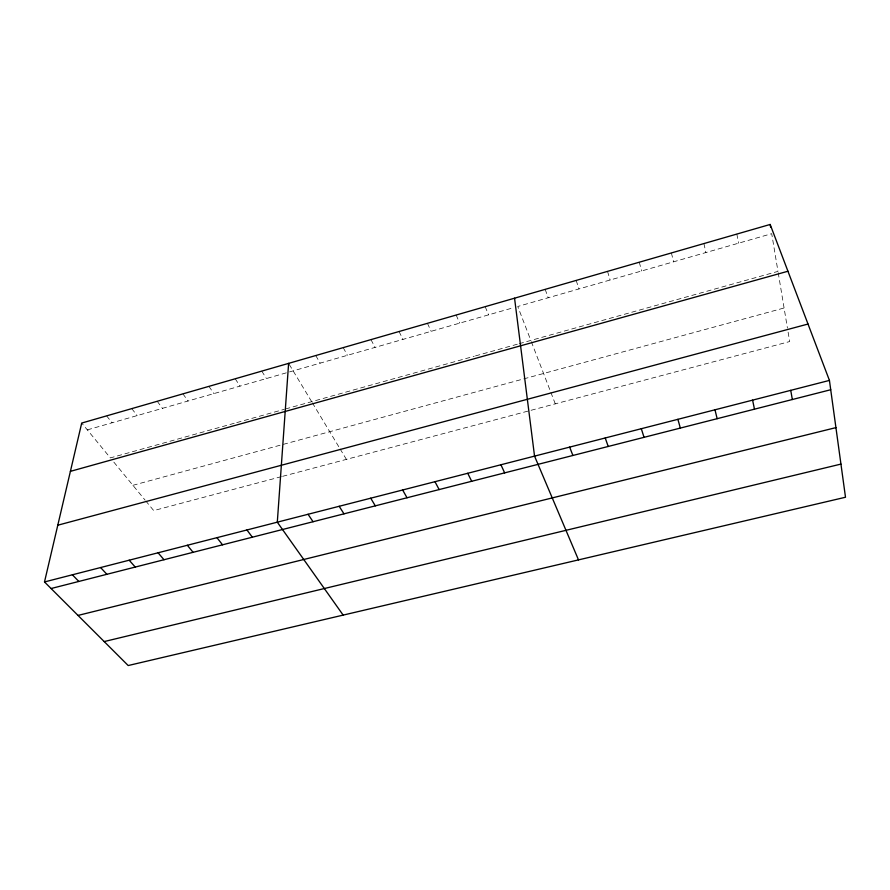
<?xml version="1.0" encoding="UTF-8"?>
<svg xmlns="http://www.w3.org/2000/svg" width="890" height="890" viewBox="0 0 890 890"><rect width="100%" height="100%" fill="white"/><g stroke="black" fill="none" stroke-linecap="round" stroke-linejoin="round"><path stroke-width="0.67" stroke-dasharray="4.45 3.34" d="M87.32 429.881L513.775 307.628M234.204 423.306L110.371 457.905L81.713 423.061M236.762 422.594L284.277 409.322M285.568 408.955L474.236 356.245M475.516 355.889L517.902 344.052M519.193 343.685L777.982 271.383L771.708 233.681L517.758 306.483L530.841 340.436M132.922 485.306L522.441 379.24M523.765 378.884L784.09 307.996M281.351 476.662L153.714 510.593L145.916 501.115M282.642 476.317L789.675 341.549L787.661 329.467M113.842 462.121L145.048 500.058M106.611 415.875L112.107 422.783M131.787 408.621L137.138 415.597M157.23 401.279L162.447 408.343M182.94 393.858L188.024 401.012M208.928 386.36L213.878 393.603M235.205 378.784L240.011 386.104M261.76 371.119L266.433 378.539M289.261 364.444L311.667 401.668M312.357 402.825L339.457 447.848M340.158 449.005L346.399 459.374M315.772 355.544L320.133 363.142M343.217 347.623L347.434 355.31M370.974 339.613L375.035 347.4M399.054 331.514L402.936 339.401M427.434 323.326L431.161 331.314M456.147 315.038L459.696 323.126M485.184 306.661L488.566 314.849M531.33 341.704L550.398 391.2M550.888 392.468L555.271 403.849M545.181 289.361L548.184 297.761M576.164 280.417L578.978 288.927M607.525 271.372L610.128 279.994M639.265 262.216L641.668 270.961M671.383 252.949L673.585 261.805M703.912 243.571L705.892 252.549M736.831 234.07L738.6 243.17M778.216 272.74L787.439 328.132"/><path stroke-width="1.33" d="M288.616 363.376L277.302 522.174L343.162 615.112M44.5 581.949L81.713 423.061L770.162 224.458L829.435 380.408L845.5 497.243L128.193 665.542L44.5 581.949L829.435 380.408M70.399 471.355L787.95 271.239M57.783 525.211L808.02 324.038M51.086 588.524L830.726 389.731M78.02 615.424L835.933 427.623M104.197 641.568L840.939 464.091M72.379 574.784L78.809 581.448M100.603 567.542L106.867 574.295M129.161 560.211L135.258 567.064M158.075 552.79L164.005 559.732M187.334 545.27L193.085 552.312M216.949 537.671L222.533 544.802M246.942 529.973L252.337 537.204M308.051 514.275L313.058 521.729M339.179 506.288L343.985 513.841M370.707 498.189L375.313 505.854M402.636 489.99L407.03 497.766M434.976 481.69L439.148 489.578M467.74 473.28L471.689 481.279M500.925 464.758L504.641 472.868M578.5 559.888L534.545 456.125L514.553 298.195M569.656 447.114L572.893 455.469M605.233 437.98L608.215 446.469M641.312 428.713L644.037 437.335M677.891 419.324L680.338 428.079M714.981 409.801L717.151 418.689M752.595 400.144L754.475 409.166M790.743 390.343L792.334 399.521M770.162 224.458L770.606 227.095"/></g></svg>
